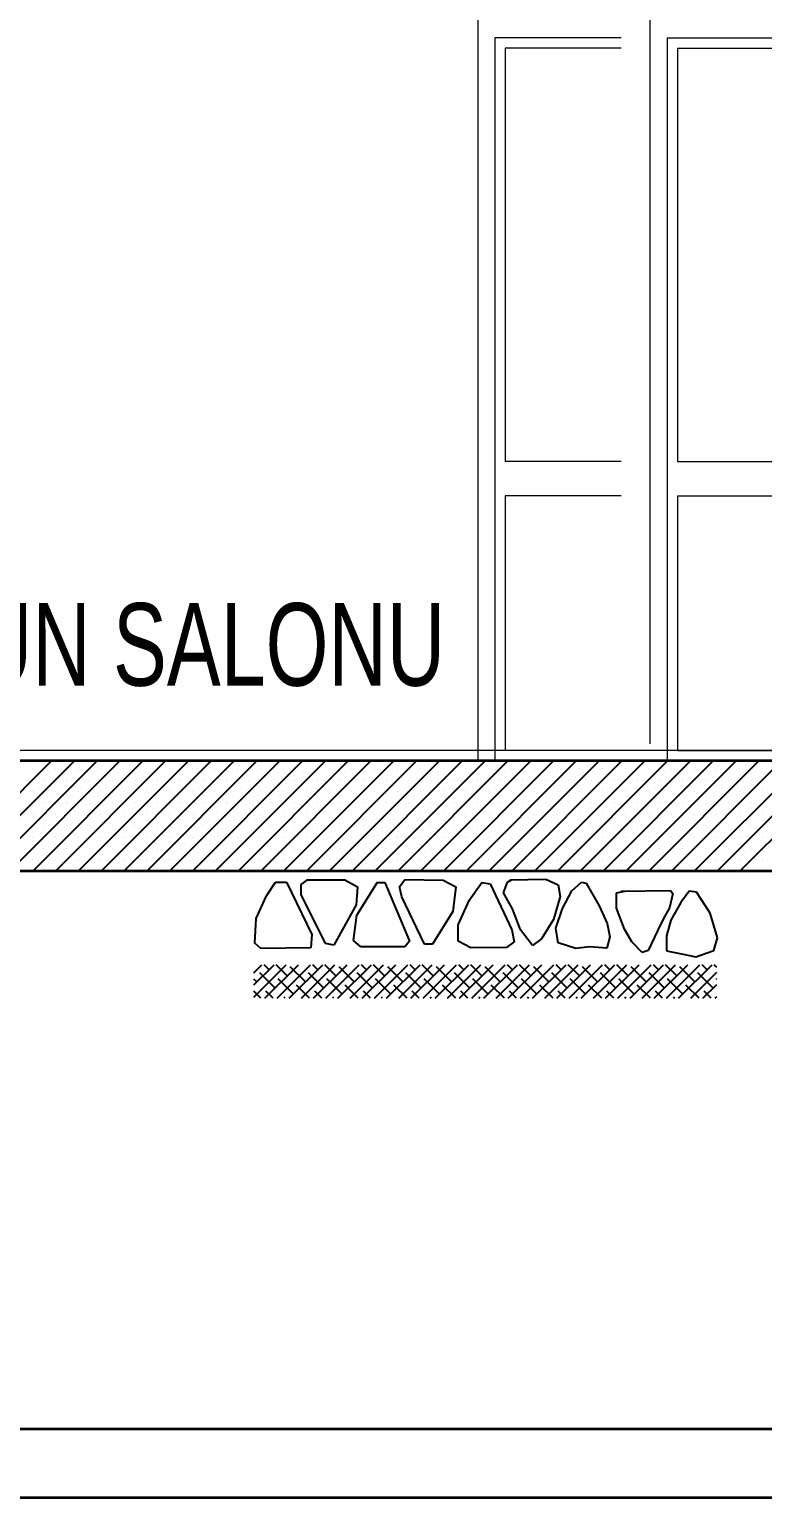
# Model space of a CAD drawing. Header units: inches. Extents: x -7543 to -822, y 102837 to 190349.
# Drawn here: x -828.3911 to -828.3485, y 102836.6651 to 102836.7504 of the extents above; entities that cross this region are included whole.
import ezdxf

# ---------------------------------------------------------------- set-up
doc = ezdxf.new("R2010")
doc.units = ezdxf.units.IN
doc.header["$MEASUREMENT"] = 0
doc.layers.add('DUVAR', color=7, linetype='Continuous', lineweight=35, true_color=0xfc4642)
doc.layers.add('KAPI', color=7, linetype='Continuous', lineweight=18, true_color=0xffb360)
for name, color, linetype, lineweight in [('SIVA', 150, 'Continuous', 15), ('TARAMA', 8, 'Continuous', 25), ('YAZI', 7, 'Continuous', 25)]:
    doc.layers.add(name, color=color, linetype=linetype, lineweight=lineweight)
doc.styles.add('arıal', font='arial.ttf', dxfattribs={"width": 0.7})

msp = doc.modelspace()

# ---------------------------------------------------------------- linework, layer by layer
at = {"layer": 'DUVAR'}
for p, q in [((-828.306018, 102836.707885), (-828.480018, 102836.707885)), ((-828.311018, 102836.701485), (-828.477018, 102836.701485)), ((-837.601065, 102836.669085), (-821.993555, 102836.669085)), ((-837.605065, 102836.665085), (-821.989555, 102836.665085))]:
    msp.add_line(p, q, dxfattribs=at)
at = {"layer": 'KAPI'}
for p, q in [((-828.365018, 102836.759885), (-828.365018, 102836.707885)), ((-828.355018, 102836.759885), (-828.355018, 102836.708885)), ((-828.356684, 102836.749885), (-828.364018, 102836.749885)), ((-828.364018, 102836.749885), (-828.364018, 102836.707885)), ((-828.354018, 102836.749885), (-828.317018, 102836.749885)), ((-828.354018, 102836.749885), (-828.354018, 102836.707885)), ((-828.363418, 102836.749285), (-828.363418, 102836.725285)), ((-828.356684, 102836.749285), (-828.363418, 102836.749285)), ((-828.353418, 102836.749285), (-828.336018, 102836.749285)), ((-828.353418, 102836.749285), (-828.353418, 102836.725285)), ((-828.356684, 102836.725285), (-828.363418, 102836.725285)), ((-828.353418, 102836.725285), (-828.336018, 102836.725285)), ((-828.356684, 102836.723285), (-828.363418, 102836.723285)), ((-828.363418, 102836.723285), (-828.363418, 102836.708485)), ((-828.353418, 102836.723285), (-828.336018, 102836.723285)), ((-828.353418, 102836.723285), (-828.353418, 102836.708485)), ((-828.356684, 102836.708485), (-828.363418, 102836.708485)), ((-828.353418, 102836.708485), (-828.336018, 102836.708485))]:
    msp.add_line(p, q, dxfattribs=at)
at = {"layer": 'SIVA'}
msp.add_line((-828.325946, 102836.708485), (-828.480018, 102836.708485), dxfattribs=at)
at = {"layer": 'TARAMA'}
for p, q in [((-828.396186, 102836.701485), (-828.389786, 102836.707885)), ((-828.39486, 102836.701485), (-828.38846, 102836.707885)), ((-828.393534, 102836.701485), (-828.387134, 102836.707885)), ((-828.392208, 102836.701485), (-828.385808, 102836.707885)), ((-828.390882, 102836.701485), (-828.384482, 102836.707885)), ((-828.389557, 102836.701485), (-828.383157, 102836.707885)), ((-828.388231, 102836.701485), (-828.381831, 102836.707885)), ((-828.386905, 102836.701485), (-828.380505, 102836.707885)), ((-828.385579, 102836.701485), (-828.379179, 102836.707885)), ((-828.384253, 102836.701485), (-828.377853, 102836.707885)), ((-828.382928, 102836.701485), (-828.376528, 102836.707885)), ((-828.381602, 102836.701485), (-828.375202, 102836.707885)), ((-828.380276, 102836.701485), (-828.373876, 102836.707885)), ((-828.37895, 102836.701485), (-828.37255, 102836.707885)), ((-828.377624, 102836.701485), (-828.371224, 102836.707885)), ((-828.376298, 102836.701485), (-828.369898, 102836.707885)), ((-828.374973, 102836.701485), (-828.368573, 102836.707885)), ((-828.373647, 102836.701485), (-828.367247, 102836.707885)), ((-828.372321, 102836.701485), (-828.365921, 102836.707885)), ((-828.370995, 102836.701485), (-828.364595, 102836.707885)), ((-828.369669, 102836.701485), (-828.363269, 102836.707885)), ((-828.368343, 102836.701485), (-828.361943, 102836.707885)), ((-828.367018, 102836.701485), (-828.360618, 102836.707885)), ((-828.365692, 102836.701485), (-828.359292, 102836.707885)), ((-828.364366, 102836.701485), (-828.357966, 102836.707885)), ((-828.36304, 102836.701485), (-828.35664, 102836.707885)), ((-828.361714, 102836.701485), (-828.355314, 102836.707885)), ((-828.360388, 102836.701485), (-828.353988, 102836.707885)), ((-828.359063, 102836.701485), (-828.352663, 102836.707885)), ((-828.357737, 102836.701485), (-828.351337, 102836.707885)), ((-828.356411, 102836.701485), (-828.350011, 102836.707885)), ((-828.355085, 102836.701485), (-828.348685, 102836.707885)), ((-828.353759, 102836.701485), (-828.347359, 102836.707885)), ((-828.352434, 102836.701485), (-828.346034, 102836.707885)), ((-828.351108, 102836.701485), (-828.344708, 102836.707885)), ((-828.349782, 102836.701485), (-828.343382, 102836.707885)), ((-828.390899, 102836.707435), (-828.390899, 102836.707435)), ((-828.389573, 102836.707435), (-828.389573, 102836.707435)), ((-828.388247, 102836.707435), (-828.388247, 102836.707435)), ((-828.386921, 102836.707435), (-828.386921, 102836.707435)), ((-828.385596, 102836.707435), (-828.385596, 102836.707435)), ((-828.38427, 102836.707435), (-828.38427, 102836.707435)), ((-828.382944, 102836.707435), (-828.382944, 102836.707435)), ((-828.381618, 102836.707435), (-828.381618, 102836.707435)), ((-828.380292, 102836.707435), (-828.380292, 102836.707435)), ((-828.378966, 102836.707435), (-828.378966, 102836.707435)), ((-828.377641, 102836.707435), (-828.377641, 102836.707435)), ((-828.376315, 102836.707435), (-828.376315, 102836.707435)), ((-828.374989, 102836.707435), (-828.374989, 102836.707435)), ((-828.373663, 102836.707435), (-828.373663, 102836.707435)), ((-828.372337, 102836.707435), (-828.372337, 102836.707435)), ((-828.371011, 102836.707435), (-828.371011, 102836.707435)), ((-828.369686, 102836.707435), (-828.369686, 102836.707435)), ((-828.36836, 102836.707435), (-828.36836, 102836.707435)), ((-828.367034, 102836.707435), (-828.367034, 102836.707435)), ((-828.365708, 102836.707435), (-828.365708, 102836.707435)), ((-828.364382, 102836.707435), (-828.364382, 102836.707435)), ((-828.363056, 102836.707435), (-828.363056, 102836.707435)), ((-828.361731, 102836.707435), (-828.361731, 102836.707435)), ((-828.360405, 102836.707435), (-828.360405, 102836.707435)), ((-828.359079, 102836.707435), (-828.359079, 102836.707435)), ((-828.357753, 102836.707435), (-828.357753, 102836.707435)), ((-828.356427, 102836.707435), (-828.356427, 102836.707435)), ((-828.355102, 102836.707435), (-828.355102, 102836.707435)), ((-828.353776, 102836.707435), (-828.353776, 102836.707435)), ((-828.35245, 102836.707435), (-828.35245, 102836.707435)), ((-828.351124, 102836.707435), (-828.351124, 102836.707435)), ((-828.349798, 102836.707435), (-828.349798, 102836.707435)), ((-828.348472, 102836.707435), (-828.348472, 102836.707435)), ((-828.390899, 102836.706109), (-828.390899, 102836.706109)), ((-828.390236, 102836.706772), (-828.390236, 102836.706772)), ((-828.389573, 102836.706109), (-828.389573, 102836.706109)), ((-828.38891, 102836.706772), (-828.38891, 102836.706772)), ((-828.388247, 102836.706109), (-828.388247, 102836.706109)), ((-828.387584, 102836.706772), (-828.387584, 102836.706772)), ((-828.386921, 102836.706109), (-828.386921, 102836.706109)), ((-828.386258, 102836.706772), (-828.386258, 102836.706772)), ((-828.385596, 102836.706109), (-828.385596, 102836.706109)), ((-828.384933, 102836.706772), (-828.384933, 102836.706772)), ((-828.38427, 102836.706109), (-828.38427, 102836.706109)), ((-828.383607, 102836.706772), (-828.383607, 102836.706772)), ((-828.382944, 102836.706109), (-828.382944, 102836.706109)), ((-828.382281, 102836.706772), (-828.382281, 102836.706772)), ((-828.381618, 102836.706109), (-828.381618, 102836.706109)), ((-828.380955, 102836.706772), (-828.380955, 102836.706772)), ((-828.380292, 102836.706109), (-828.380292, 102836.706109)), ((-828.379629, 102836.706772), (-828.379629, 102836.706772)), ((-828.378966, 102836.706109), (-828.378966, 102836.706109)), ((-828.378303, 102836.706772), (-828.378303, 102836.706772)), ((-828.377641, 102836.706109), (-828.377641, 102836.706109)), ((-828.376978, 102836.706772), (-828.376978, 102836.706772)), ((-828.376315, 102836.706109), (-828.376315, 102836.706109)), ((-828.375652, 102836.706772), (-828.375652, 102836.706772)), ((-828.374989, 102836.706109), (-828.374989, 102836.706109)), ((-828.374326, 102836.706772), (-828.374326, 102836.706772)), ((-828.373663, 102836.706109), (-828.373663, 102836.706109)), ((-828.373, 102836.706772), (-828.373, 102836.706772)), ((-828.372337, 102836.706109), (-828.372337, 102836.706109)), ((-828.371674, 102836.706772), (-828.371674, 102836.706772)), ((-828.371011, 102836.706109), (-828.371011, 102836.706109)), ((-828.370349, 102836.706772), (-828.370349, 102836.706772)), ((-828.369686, 102836.706109), (-828.369686, 102836.706109)), ((-828.369023, 102836.706772), (-828.369023, 102836.706772)), ((-828.36836, 102836.706109), (-828.36836, 102836.706109)), ((-828.367697, 102836.706772), (-828.367697, 102836.706772)), ((-828.367034, 102836.706109), (-828.367034, 102836.706109)), ((-828.366371, 102836.706772), (-828.366371, 102836.706772)), ((-828.365708, 102836.706109), (-828.365708, 102836.706109)), ((-828.365045, 102836.706772), (-828.365045, 102836.706772)), ((-828.364382, 102836.706109), (-828.364382, 102836.706109)), ((-828.363719, 102836.706772), (-828.363719, 102836.706772)), ((-828.363056, 102836.706109), (-828.363056, 102836.706109)), ((-828.362394, 102836.706772), (-828.362394, 102836.706772)), ((-828.361731, 102836.706109), (-828.361731, 102836.706109)), ((-828.361068, 102836.706772), (-828.361068, 102836.706772)), ((-828.360405, 102836.706109), (-828.360405, 102836.706109)), ((-828.359742, 102836.706772), (-828.359742, 102836.706772)), ((-828.359079, 102836.706109), (-828.359079, 102836.706109)), ((-828.358416, 102836.706772), (-828.358416, 102836.706772)), ((-828.357753, 102836.706109), (-828.357753, 102836.706109)), ((-828.35709, 102836.706772), (-828.35709, 102836.706772)), ((-828.356427, 102836.706109), (-828.356427, 102836.706109)), ((-828.355764, 102836.706772), (-828.355764, 102836.706772)), ((-828.355102, 102836.706109), (-828.355102, 102836.706109)), ((-828.354439, 102836.706772), (-828.354439, 102836.706772)), ((-828.353776, 102836.706109), (-828.353776, 102836.706109)), ((-828.353113, 102836.706772), (-828.353113, 102836.706772)), ((-828.35245, 102836.706109), (-828.35245, 102836.706109)), ((-828.351787, 102836.706772), (-828.351787, 102836.706772)), ((-828.351124, 102836.706109), (-828.351124, 102836.706109)), ((-828.350461, 102836.706772), (-828.350461, 102836.706772)), ((-828.349798, 102836.706109), (-828.349798, 102836.706109)), ((-828.349135, 102836.706772), (-828.349135, 102836.706772)), ((-828.348472, 102836.706109), (-828.348472, 102836.706109)), ((-828.390236, 102836.705446), (-828.390236, 102836.705446)), ((-828.38891, 102836.705446), (-828.38891, 102836.705446)), ((-828.387584, 102836.705446), (-828.387584, 102836.705446)), ((-828.386258, 102836.705446), (-828.386258, 102836.705446)), ((-828.384933, 102836.705446), (-828.384933, 102836.705446)), ((-828.383607, 102836.705446), (-828.383607, 102836.705446)), ((-828.382281, 102836.705446), (-828.382281, 102836.705446)), ((-828.380955, 102836.705446), (-828.380955, 102836.705446)), ((-828.379629, 102836.705446), (-828.379629, 102836.705446)), ((-828.378303, 102836.705446), (-828.378303, 102836.705446)), ((-828.376978, 102836.705446), (-828.376978, 102836.705446)), ((-828.375652, 102836.705446), (-828.375652, 102836.705446)), ((-828.374326, 102836.705446), (-828.374326, 102836.705446)), ((-828.373, 102836.705446), (-828.373, 102836.705446)), ((-828.371674, 102836.705446), (-828.371674, 102836.705446)), ((-828.370349, 102836.705446), (-828.370349, 102836.705446)), ((-828.369023, 102836.705446), (-828.369023, 102836.705446)), ((-828.367697, 102836.705446), (-828.367697, 102836.705446)), ((-828.366371, 102836.705446), (-828.366371, 102836.705446)), ((-828.365045, 102836.705446), (-828.365045, 102836.705446)), ((-828.363719, 102836.705446), (-828.363719, 102836.705446)), ((-828.362394, 102836.705446), (-828.362394, 102836.705446)), ((-828.361068, 102836.705446), (-828.361068, 102836.705446)), ((-828.359742, 102836.705446), (-828.359742, 102836.705446)), ((-828.358416, 102836.705446), (-828.358416, 102836.705446)), ((-828.35709, 102836.705446), (-828.35709, 102836.705446)), ((-828.355764, 102836.705446), (-828.355764, 102836.705446)), ((-828.354439, 102836.705446), (-828.354439, 102836.705446)), ((-828.353113, 102836.705446), (-828.353113, 102836.705446)), ((-828.351787, 102836.705446), (-828.351787, 102836.705446)), ((-828.350461, 102836.705446), (-828.350461, 102836.705446)), ((-828.349135, 102836.705446), (-828.349135, 102836.705446)), ((-828.390899, 102836.704783), (-828.390899, 102836.704783)), ((-828.389573, 102836.704783), (-828.389573, 102836.704783)), ((-828.388247, 102836.704783), (-828.388247, 102836.704783)), ((-828.386921, 102836.704783), (-828.386921, 102836.704783)), ((-828.385596, 102836.704783), (-828.385596, 102836.704783)), ((-828.38427, 102836.704783), (-828.38427, 102836.704783)), ((-828.382944, 102836.704783), (-828.382944, 102836.704783)), ((-828.381618, 102836.704783), (-828.381618, 102836.704783)), ((-828.380292, 102836.704783), (-828.380292, 102836.704783)), ((-828.378966, 102836.704783), (-828.378966, 102836.704783)), ((-828.377641, 102836.704783), (-828.377641, 102836.704783)), ((-828.376315, 102836.704783), (-828.376315, 102836.704783)), ((-828.374989, 102836.704783), (-828.374989, 102836.704783)), ((-828.373663, 102836.704783), (-828.373663, 102836.704783)), ((-828.372337, 102836.704783), (-828.372337, 102836.704783)), ((-828.371011, 102836.704783), (-828.371011, 102836.704783)), ((-828.369686, 102836.704783), (-828.369686, 102836.704783)), ((-828.36836, 102836.704783), (-828.36836, 102836.704783)), ((-828.367034, 102836.704783), (-828.367034, 102836.704783)), ((-828.365708, 102836.704783), (-828.365708, 102836.704783)), ((-828.364382, 102836.704783), (-828.364382, 102836.704783)), ((-828.363056, 102836.704783), (-828.363056, 102836.704783)), ((-828.361731, 102836.704783), (-828.361731, 102836.704783)), ((-828.360405, 102836.704783), (-828.360405, 102836.704783)), ((-828.359079, 102836.704783), (-828.359079, 102836.704783)), ((-828.357753, 102836.704783), (-828.357753, 102836.704783)), ((-828.356427, 102836.704783), (-828.356427, 102836.704783)), ((-828.355102, 102836.704783), (-828.355102, 102836.704783)), ((-828.353776, 102836.704783), (-828.353776, 102836.704783)), ((-828.35245, 102836.704783), (-828.35245, 102836.704783)), ((-828.351124, 102836.704783), (-828.351124, 102836.704783)), ((-828.349798, 102836.704783), (-828.349798, 102836.704783)), ((-828.348472, 102836.704783), (-828.348472, 102836.704783)), ((-828.390899, 102836.703457), (-828.390899, 102836.703457)), ((-828.390236, 102836.70412), (-828.390236, 102836.70412)), ((-828.389573, 102836.703457), (-828.389573, 102836.703457)), ((-828.38891, 102836.70412), (-828.38891, 102836.70412)), ((-828.388247, 102836.703457), (-828.388247, 102836.703457)), ((-828.387584, 102836.70412), (-828.387584, 102836.70412)), ((-828.386921, 102836.703457), (-828.386921, 102836.703457)), ((-828.386258, 102836.70412), (-828.386258, 102836.70412)), ((-828.385596, 102836.703457), (-828.385596, 102836.703457)), ((-828.384933, 102836.70412), (-828.384933, 102836.70412)), ((-828.38427, 102836.703457), (-828.38427, 102836.703457)), ((-828.383607, 102836.70412), (-828.383607, 102836.70412)), ((-828.382944, 102836.703457), (-828.382944, 102836.703457)), ((-828.382281, 102836.70412), (-828.382281, 102836.70412)), ((-828.381618, 102836.703457), (-828.381618, 102836.703457)), ((-828.380955, 102836.70412), (-828.380955, 102836.70412)), ((-828.380292, 102836.703457), (-828.380292, 102836.703457)), ((-828.379629, 102836.70412), (-828.379629, 102836.70412)), ((-828.378966, 102836.703457), (-828.378966, 102836.703457)), ((-828.378303, 102836.70412), (-828.378303, 102836.70412)), ((-828.377641, 102836.703457), (-828.377641, 102836.703457)), ((-828.376978, 102836.70412), (-828.376978, 102836.70412)), ((-828.376315, 102836.703457), (-828.376315, 102836.703457)), ((-828.375652, 102836.70412), (-828.375652, 102836.70412)), ((-828.374989, 102836.703457), (-828.374989, 102836.703457)), ((-828.374326, 102836.70412), (-828.374326, 102836.70412)), ((-828.373663, 102836.703457), (-828.373663, 102836.703457)), ((-828.373, 102836.70412), (-828.373, 102836.70412)), ((-828.372337, 102836.703457), (-828.372337, 102836.703457)), ((-828.371674, 102836.70412), (-828.371674, 102836.70412)), ((-828.371011, 102836.703457), (-828.371011, 102836.703457)), ((-828.370349, 102836.70412), (-828.370349, 102836.70412)), ((-828.369686, 102836.703457), (-828.369686, 102836.703457)), ((-828.369023, 102836.70412), (-828.369023, 102836.70412)), ((-828.36836, 102836.703457), (-828.36836, 102836.703457)), ((-828.367697, 102836.70412), (-828.367697, 102836.70412)), ((-828.367034, 102836.703457), (-828.367034, 102836.703457)), ((-828.366371, 102836.70412), (-828.366371, 102836.70412)), ((-828.365708, 102836.703457), (-828.365708, 102836.703457)), ((-828.365045, 102836.70412), (-828.365045, 102836.70412)), ((-828.364382, 102836.703457), (-828.364382, 102836.703457)), ((-828.363719, 102836.70412), (-828.363719, 102836.70412)), ((-828.363056, 102836.703457), (-828.363056, 102836.703457)), ((-828.362394, 102836.70412), (-828.362394, 102836.70412)), ((-828.361731, 102836.703457), (-828.361731, 102836.703457)), ((-828.361068, 102836.70412), (-828.361068, 102836.70412)), ((-828.360405, 102836.703457), (-828.360405, 102836.703457)), ((-828.359742, 102836.70412), (-828.359742, 102836.70412)), ((-828.359079, 102836.703457), (-828.359079, 102836.703457)), ((-828.358416, 102836.70412), (-828.358416, 102836.70412)), ((-828.357753, 102836.703457), (-828.357753, 102836.703457)), ((-828.35709, 102836.70412), (-828.35709, 102836.70412)), ((-828.356427, 102836.703457), (-828.356427, 102836.703457)), ((-828.355764, 102836.70412), (-828.355764, 102836.70412)), ((-828.355102, 102836.703457), (-828.355102, 102836.703457)), ((-828.354439, 102836.70412), (-828.354439, 102836.70412)), ((-828.353776, 102836.703457), (-828.353776, 102836.703457)), ((-828.353113, 102836.70412), (-828.353113, 102836.70412)), ((-828.35245, 102836.703457), (-828.35245, 102836.703457)), ((-828.351787, 102836.70412), (-828.351787, 102836.70412)), ((-828.351124, 102836.703457), (-828.351124, 102836.703457)), ((-828.350461, 102836.70412), (-828.350461, 102836.70412)), ((-828.349798, 102836.703457), (-828.349798, 102836.703457)), ((-828.349135, 102836.70412), (-828.349135, 102836.70412)), ((-828.348472, 102836.703457), (-828.348472, 102836.703457)), ((-828.390236, 102836.702794), (-828.390236, 102836.702794)), ((-828.38891, 102836.702794), (-828.38891, 102836.702794)), ((-828.387584, 102836.702794), (-828.387584, 102836.702794)), ((-828.386258, 102836.702794), (-828.386258, 102836.702794)), ((-828.384933, 102836.702794), (-828.384933, 102836.702794)), ((-828.383607, 102836.702794), (-828.383607, 102836.702794)), ((-828.382281, 102836.702794), (-828.382281, 102836.702794)), ((-828.380955, 102836.702794), (-828.380955, 102836.702794)), ((-828.379629, 102836.702794), (-828.379629, 102836.702794)), ((-828.378303, 102836.702794), (-828.378303, 102836.702794)), ((-828.376978, 102836.702794), (-828.376978, 102836.702794)), ((-828.375652, 102836.702794), (-828.375652, 102836.702794)), ((-828.374326, 102836.702794), (-828.374326, 102836.702794)), ((-828.373, 102836.702794), (-828.373, 102836.702794)), ((-828.371674, 102836.702794), (-828.371674, 102836.702794)), ((-828.370349, 102836.702794), (-828.370349, 102836.702794)), ((-828.369023, 102836.702794), (-828.369023, 102836.702794)), ((-828.367697, 102836.702794), (-828.367697, 102836.702794)), ((-828.366371, 102836.702794), (-828.366371, 102836.702794)), ((-828.365045, 102836.702794), (-828.365045, 102836.702794)), ((-828.363719, 102836.702794), (-828.363719, 102836.702794)), ((-828.362394, 102836.702794), (-828.362394, 102836.702794)), ((-828.361068, 102836.702794), (-828.361068, 102836.702794)), ((-828.359742, 102836.702794), (-828.359742, 102836.702794)), ((-828.358416, 102836.702794), (-828.358416, 102836.702794)), ((-828.35709, 102836.702794), (-828.35709, 102836.702794)), ((-828.355764, 102836.702794), (-828.355764, 102836.702794)), ((-828.354439, 102836.702794), (-828.354439, 102836.702794)), ((-828.353113, 102836.702794), (-828.353113, 102836.702794)), ((-828.351787, 102836.702794), (-828.351787, 102836.702794)), ((-828.350461, 102836.702794), (-828.350461, 102836.702794)), ((-828.349135, 102836.702794), (-828.349135, 102836.702794)), ((-828.390899, 102836.702131), (-828.390899, 102836.702131)), ((-828.389573, 102836.702131), (-828.389573, 102836.702131)), ((-828.388247, 102836.702131), (-828.388247, 102836.702131)), ((-828.386921, 102836.702131), (-828.386921, 102836.702131)), ((-828.385596, 102836.702131), (-828.385596, 102836.702131)), ((-828.38427, 102836.702131), (-828.38427, 102836.702131)), ((-828.382944, 102836.702131), (-828.382944, 102836.702131)), ((-828.381618, 102836.702131), (-828.381618, 102836.702131)), ((-828.380292, 102836.702131), (-828.380292, 102836.702131)), ((-828.378966, 102836.702131), (-828.378966, 102836.702131)), ((-828.377641, 102836.702131), (-828.377641, 102836.702131)), ((-828.376315, 102836.702131), (-828.376315, 102836.702131)), ((-828.374989, 102836.702131), (-828.374989, 102836.702131)), ((-828.373663, 102836.702131), (-828.373663, 102836.702131)), ((-828.372337, 102836.702131), (-828.372337, 102836.702131)), ((-828.371011, 102836.702131), (-828.371011, 102836.702131)), ((-828.369686, 102836.702131), (-828.369686, 102836.702131)), ((-828.36836, 102836.702131), (-828.36836, 102836.702131)), ((-828.367034, 102836.702131), (-828.367034, 102836.702131)), ((-828.365708, 102836.702131), (-828.365708, 102836.702131)), ((-828.364382, 102836.702131), (-828.364382, 102836.702131)), ((-828.363056, 102836.702131), (-828.363056, 102836.702131)), ((-828.361731, 102836.702131), (-828.361731, 102836.702131)), ((-828.360405, 102836.702131), (-828.360405, 102836.702131)), ((-828.359079, 102836.702131), (-828.359079, 102836.702131)), ((-828.357753, 102836.702131), (-828.357753, 102836.702131)), ((-828.356427, 102836.702131), (-828.356427, 102836.702131)), ((-828.355102, 102836.702131), (-828.355102, 102836.702131)), ((-828.353776, 102836.702131), (-828.353776, 102836.702131)), ((-828.35245, 102836.702131), (-828.35245, 102836.702131)), ((-828.351124, 102836.702131), (-828.351124, 102836.702131)), ((-828.349798, 102836.702131), (-828.349798, 102836.702131)), ((-828.348472, 102836.702131), (-828.348472, 102836.702131)), ((-828.375289, 102836.700699), (-828.374929, 102836.700959)), ((-828.374969, 102836.700969), (-828.372748, 102836.700979)), ((-828.372748, 102836.700979), (-828.372008, 102836.700579)), ((-828.369567, 102836.700579), (-828.369247, 102836.700999)), ((-828.369247, 102836.700999), (-828.367026, 102836.700959)), ((-828.367026, 102836.700959), (-828.366286, 102836.700579)), ((-828.363284, 102836.700839), (-828.363065, 102836.70098)), ((-828.363164, 102836.700979), (-828.361064, 102836.701009)), ((-828.361064, 102836.701009), (-828.360343, 102836.700679)), ((-828.377896, 102836.698731), (-828.377304, 102836.700053)), ((-828.377304, 102836.700053), (-828.376766, 102836.700837)), ((-828.376766, 102836.700837), (-828.376133, 102836.700837)), ((-828.376133, 102836.700837), (-828.374659, 102836.697794)), ((-828.375289, 102836.700119), (-828.375289, 102836.700699)), ((-828.373869, 102836.697279), (-828.375289, 102836.700119)), ((-828.372008, 102836.700579), (-828.372088, 102836.699519)), ((-828.372048, 102836.698919), (-828.370847, 102836.700839)), ((-828.370847, 102836.700819), (-828.370427, 102836.700819)), ((-828.370427, 102836.700819), (-828.368987, 102836.697419)), ((-828.369427, 102836.699979), (-828.369567, 102836.700579)), ((-828.366286, 102836.700579), (-828.366466, 102836.699139)), ((-828.365505, 102836.699819), (-828.364785, 102836.700819)), ((-828.364785, 102836.700819), (-828.364305, 102836.700739)), ((-828.364305, 102836.700739), (-828.363044, 102836.698079)), ((-828.363525, 102836.70022), (-828.363284, 102836.700839)), ((-828.363004, 102836.699299), (-828.363525, 102836.70022)), ((-828.360343, 102836.700679), (-828.360223, 102836.699999)), ((-828.360103, 102836.699319), (-828.359543, 102836.700339)), ((-828.359543, 102836.700339), (-828.358983, 102836.700839)), ((-828.358983, 102836.700839), (-828.358723, 102836.700779)), ((-828.358723, 102836.700779), (-828.357962, 102836.699459)), ((-828.356949, 102836.700219), (-828.356465, 102836.700322)), ((-828.356949, 102836.699339), (-828.356949, 102836.700219)), ((-828.356708, 102836.700319), (-828.353827, 102836.700359)), ((-828.353687, 102836.700179), (-828.353867, 102836.699359)), ((-828.353827, 102836.700359), (-828.353687, 102836.700179)), ((-828.352742, 102836.700315), (-828.353216, 102836.699659)), ((-828.352316, 102836.700259), (-828.352742, 102836.700315)), ((-828.351516, 102836.699039), (-828.352316, 102836.700259)), ((-828.372088, 102836.699519), (-828.373388, 102836.697179)), ((-828.368106, 102836.697239), (-828.369427, 102836.699979)), ((-828.366156, 102836.698359), (-828.365505, 102836.699819)), ((-828.362544, 102836.698079), (-828.363004, 102836.699299)), ((-828.360223, 102836.699999), (-828.360623, 102836.698679)), ((-828.360473, 102836.698159), (-828.360103, 102836.699319)), ((-828.357962, 102836.699459), (-828.357502, 102836.698439)), ((-828.356488, 102836.698119), (-828.356949, 102836.699339)), ((-828.353867, 102836.699359), (-828.354227, 102836.698739)), ((-828.353216, 102836.699659), (-828.353797, 102836.698639)), ((-828.377965, 102836.697299), (-828.377896, 102836.698731)), ((-828.372248, 102836.697459), (-828.372048, 102836.698919)), ((-828.366466, 102836.699139), (-828.367646, 102836.697239)), ((-828.366156, 102836.697419), (-828.366156, 102836.698359)), ((-828.360623, 102836.698679), (-828.361324, 102836.697539)), ((-828.357502, 102836.698439), (-828.357342, 102836.697659)), ((-828.354227, 102836.698739), (-828.354568, 102836.698009)), ((-828.353797, 102836.698639), (-828.354057, 102836.69772)), ((-828.351096, 102836.697599), (-828.351516, 102836.699039)), ((-828.374659, 102836.697794), (-828.374728, 102836.697023)), ((-828.363044, 102836.698079), (-828.362904, 102836.697369)), ((-828.361844, 102836.697159), (-828.362544, 102836.698079)), ((-828.361324, 102836.697539), (-828.361844, 102836.697159)), ((-828.360353, 102836.697319), (-828.360473, 102836.698159)), ((-828.357342, 102836.697659), (-828.357522, 102836.696999)), ((-828.356068, 102836.697379), (-828.356488, 102836.698119)), ((-828.354568, 102836.698009), (-828.355108, 102836.696879)), ((-828.354057, 102836.69772), (-828.354057, 102836.696853)), ((-828.351296, 102836.696879), (-828.351096, 102836.697599)), ((-828.377621, 102836.696996), (-828.377965, 102836.697299)), ((-828.374728, 102836.697023), (-828.377621, 102836.696996)), ((-828.373388, 102836.697179), (-828.373869, 102836.697279)), ((-828.371808, 102836.697079), (-828.372248, 102836.697459)), ((-828.369247, 102836.697079), (-828.371808, 102836.697079)), ((-828.368987, 102836.697419), (-828.369247, 102836.697079)), ((-828.367646, 102836.697239), (-828.368106, 102836.697239)), ((-828.365425, 102836.697019), (-828.366156, 102836.697419)), ((-828.363344, 102836.697039), (-828.365425, 102836.697019)), ((-828.362904, 102836.697369), (-828.363344, 102836.697039)), ((-828.35931, 102836.696979), (-828.360353, 102836.697319)), ((-828.358523, 102836.697079), (-828.35931, 102836.696979)), ((-828.357522, 102836.696999), (-828.358523, 102836.697079)), ((-828.355468, 102836.696759), (-828.356068, 102836.697379)), ((-828.355108, 102836.696879), (-828.355468, 102836.696759)), ((-828.354057, 102836.696853), (-828.353188, 102836.696679)), ((-828.353188, 102836.696679), (-828.352356, 102836.696512)), ((-828.352356, 102836.696512), (-828.351296, 102836.696879)), ((-828.378023, 102836.695581), (-828.377564, 102836.696039)), ((-828.378023, 102836.694874), (-828.376857, 102836.696039)), ((-828.378023, 102836.694167), (-828.37615, 102836.696039)), ((-828.377147, 102836.69575), (-828.377437, 102836.696039)), ((-828.377386, 102836.694097), (-828.375443, 102836.696039)), ((-828.376086, 102836.695396), (-828.37673, 102836.696039)), ((-828.376679, 102836.694097), (-828.374736, 102836.696039)), ((-828.375971, 102836.694097), (-828.374029, 102836.696039)), ((-828.375026, 102836.695043), (-828.37591, 102836.695926)), ((-828.375264, 102836.694097), (-828.373322, 102836.696039)), ((-828.374319, 102836.69575), (-828.374609, 102836.696039)), ((-828.374557, 102836.694097), (-828.372615, 102836.696039)), ((-828.373258, 102836.695396), (-828.373901, 102836.696039)), ((-828.37385, 102836.694097), (-828.371908, 102836.696039)), ((-828.373143, 102836.694097), (-828.3712, 102836.696039)), ((-828.372197, 102836.695043), (-828.373081, 102836.695926)), ((-828.372436, 102836.694097), (-828.370493, 102836.696039)), ((-828.37149, 102836.69575), (-828.37178, 102836.696039)), ((-828.371729, 102836.694097), (-828.369786, 102836.696039)), ((-828.37043, 102836.695396), (-828.371073, 102836.696039)), ((-828.371022, 102836.694097), (-828.369079, 102836.696039)), ((-828.370315, 102836.694097), (-828.368372, 102836.696039)), ((-828.369369, 102836.695043), (-828.370253, 102836.695926)), ((-828.369607, 102836.694097), (-828.367665, 102836.696039)), ((-828.368662, 102836.69575), (-828.368952, 102836.696039)), ((-828.3689, 102836.694097), (-828.366958, 102836.696039)), ((-828.367601, 102836.695396), (-828.368245, 102836.696039)), ((-828.368193, 102836.694097), (-828.366251, 102836.696039)), ((-828.367486, 102836.694097), (-828.365544, 102836.696039)), ((-828.366541, 102836.695043), (-828.367424, 102836.695926)), ((-828.366779, 102836.694097), (-828.364837, 102836.696039)), ((-828.365833, 102836.69575), (-828.366123, 102836.696039)), ((-828.366072, 102836.694097), (-828.364129, 102836.696039)), ((-828.364773, 102836.695396), (-828.365416, 102836.696039)), ((-828.365365, 102836.694097), (-828.363422, 102836.696039)), ((-828.364658, 102836.694097), (-828.362715, 102836.696039)), ((-828.363712, 102836.695043), (-828.364596, 102836.695926)), ((-828.363951, 102836.694097), (-828.362008, 102836.696039)), ((-828.363005, 102836.69575), (-828.363295, 102836.696039)), ((-828.363243, 102836.694097), (-828.361301, 102836.696039)), ((-828.361944, 102836.695396), (-828.362588, 102836.696039)), ((-828.362536, 102836.694097), (-828.360594, 102836.696039)), ((-828.361829, 102836.694097), (-828.359887, 102836.696039)), ((-828.360884, 102836.695043), (-828.361768, 102836.695926)), ((-828.361122, 102836.694097), (-828.35918, 102836.696039)), ((-828.360177, 102836.69575), (-828.360466, 102836.696039)), ((-828.360415, 102836.694097), (-828.358473, 102836.696039)), ((-828.359116, 102836.695396), (-828.359759, 102836.696039)), ((-828.359708, 102836.694097), (-828.357765, 102836.696039)), ((-828.359001, 102836.694097), (-828.357058, 102836.696039)), ((-828.358055, 102836.695043), (-828.358939, 102836.695926)), ((-828.358294, 102836.694097), (-828.356351, 102836.696039)), ((-828.357348, 102836.69575), (-828.357638, 102836.696039)), ((-828.357587, 102836.694097), (-828.355644, 102836.696039)), ((-828.356287, 102836.695396), (-828.356931, 102836.696039)), ((-828.35688, 102836.694097), (-828.354937, 102836.696039)), ((-828.356172, 102836.694097), (-828.35423, 102836.696039)), ((-828.355227, 102836.695043), (-828.356111, 102836.695926)), ((-828.355465, 102836.694097), (-828.353523, 102836.696039)), ((-828.35452, 102836.69575), (-828.35481, 102836.696039)), ((-828.354758, 102836.694097), (-828.352816, 102836.696039)), ((-828.353459, 102836.695396), (-828.354102, 102836.696039)), ((-828.354051, 102836.694097), (-828.352109, 102836.696039)), ((-828.353344, 102836.694097), (-828.351401, 102836.696039)), ((-828.352398, 102836.695043), (-828.353282, 102836.695926)), ((-828.351691, 102836.69575), (-828.351981, 102836.696039)), ((-828.351126, 102836.695892), (-828.351274, 102836.696039)), ((-828.377854, 102836.695043), (-828.378023, 102836.695211)), ((-828.376794, 102836.694689), (-828.377677, 102836.695573)), ((-828.375733, 102836.694335), (-828.376617, 102836.695219)), ((-828.373965, 102836.694689), (-828.374849, 102836.695573)), ((-828.372905, 102836.694335), (-828.373788, 102836.695219)), ((-828.371137, 102836.694689), (-828.372021, 102836.695573)), ((-828.370076, 102836.694335), (-828.37096, 102836.695219)), ((-828.368308, 102836.694689), (-828.369192, 102836.695573)), ((-828.367248, 102836.694335), (-828.368132, 102836.695219)), ((-828.36548, 102836.694689), (-828.366364, 102836.695573)), ((-828.364419, 102836.694335), (-828.365303, 102836.695219)), ((-828.362651, 102836.694689), (-828.363535, 102836.695573)), ((-828.361591, 102836.694335), (-828.362475, 102836.695219)), ((-828.359823, 102836.694689), (-828.360707, 102836.695573)), ((-828.358762, 102836.694335), (-828.359646, 102836.695219)), ((-828.356995, 102836.694689), (-828.357878, 102836.695573)), ((-828.355934, 102836.694335), (-828.356818, 102836.695219)), ((-828.354166, 102836.694689), (-828.35505, 102836.695573)), ((-828.353106, 102836.694335), (-828.353989, 102836.695219)), ((-828.352637, 102836.694097), (-828.351126, 102836.695608)), ((-828.351338, 102836.694689), (-828.352222, 102836.695573)), ((-828.351126, 102836.695185), (-828.351161, 102836.695219)), ((-828.377616, 102836.694097), (-828.378023, 102836.694504)), ((-828.376909, 102836.694097), (-828.377324, 102836.694512)), ((-828.376202, 102836.694097), (-828.376263, 102836.694159)), ((-828.374787, 102836.694097), (-828.375556, 102836.694866)), ((-828.37408, 102836.694097), (-828.374495, 102836.694512)), ((-828.373373, 102836.694097), (-828.373435, 102836.694159)), ((-828.371959, 102836.694097), (-828.372728, 102836.694866)), ((-828.371252, 102836.694097), (-828.371667, 102836.694512)), ((-828.370545, 102836.694097), (-828.370606, 102836.694159)), ((-828.36913, 102836.694097), (-828.369899, 102836.694866)), ((-828.368423, 102836.694097), (-828.368839, 102836.694512)), ((-828.367716, 102836.694097), (-828.367778, 102836.694159)), ((-828.366302, 102836.694097), (-828.367071, 102836.694866)), ((-828.365595, 102836.694097), (-828.36601, 102836.694512)), ((-828.364888, 102836.694097), (-828.36495, 102836.694159)), ((-828.363474, 102836.694097), (-828.364242, 102836.694866)), ((-828.362767, 102836.694097), (-828.363182, 102836.694512)), ((-828.362059, 102836.694097), (-828.362121, 102836.694159)), ((-828.360645, 102836.694097), (-828.361414, 102836.694866)), ((-828.359938, 102836.694097), (-828.360353, 102836.694512)), ((-828.359231, 102836.694097), (-828.359293, 102836.694159)), ((-828.357817, 102836.694097), (-828.358586, 102836.694866)), ((-828.35711, 102836.694097), (-828.357525, 102836.694512)), ((-828.356403, 102836.694097), (-828.356464, 102836.694159)), ((-828.354988, 102836.694097), (-828.355757, 102836.694866)), ((-828.354281, 102836.694097), (-828.354697, 102836.694512)), ((-828.353574, 102836.694097), (-828.353636, 102836.694159)), ((-828.35216, 102836.694097), (-828.352929, 102836.694866)), ((-828.35193, 102836.694097), (-828.351126, 102836.6949)), ((-828.351453, 102836.694097), (-828.351868, 102836.694512)), ((-828.351223, 102836.694097), (-828.351126, 102836.694193))]:
    msp.add_line(p, q, dxfattribs=at)

# ---------------------------------------------------------------- texts
at = {"layer": 'YAZI', "style": 'arıal', "width": 0.7}
msp.add_text('DÜĞÜN SALONU', height=0.0048, dxfattribs=at).set_placement((-828.404728, 102836.712254))

doc.saveas('drawing.dxf')
